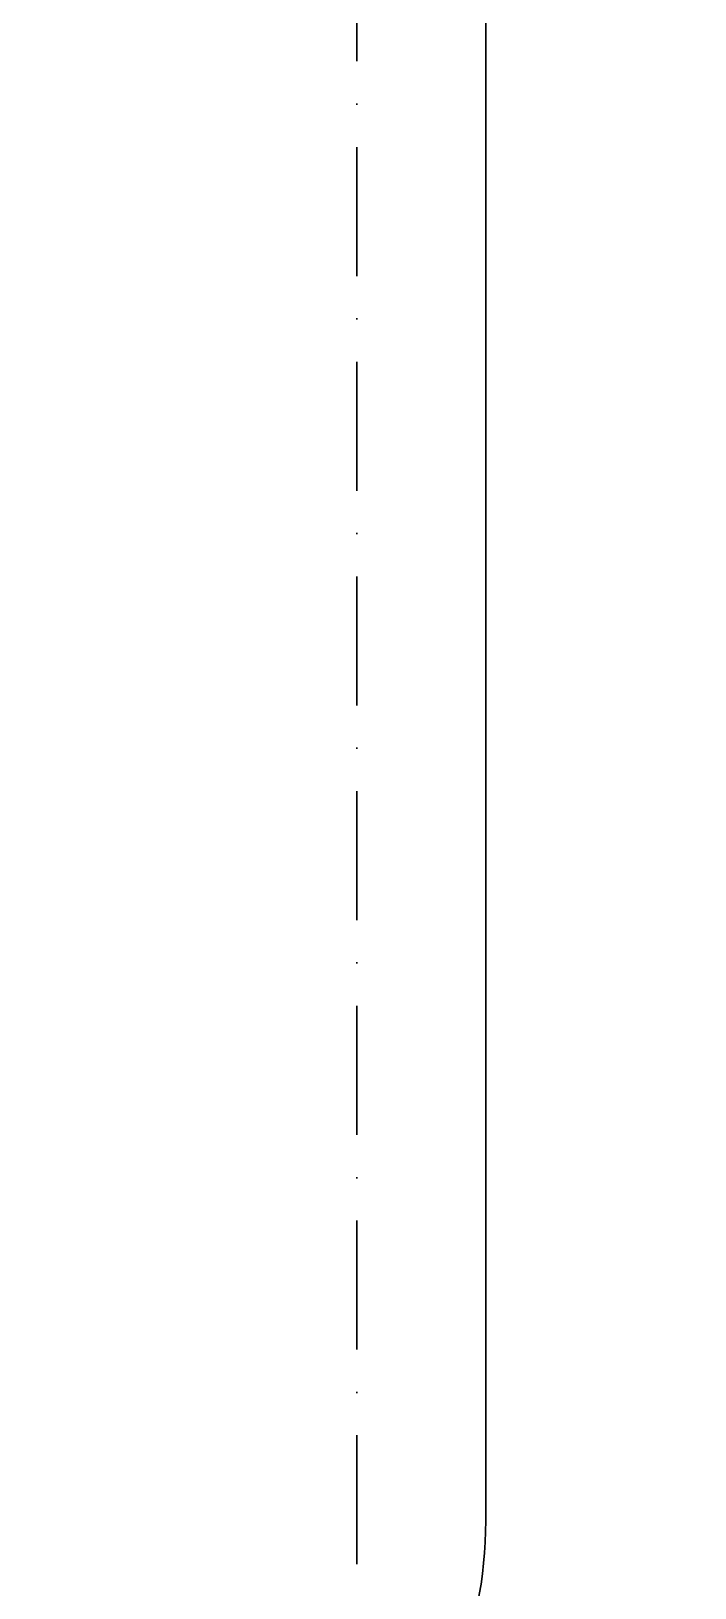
# Model space of a CAD drawing. Header units: millimetres. Extents: x 1353783 to 6492029790, y -7276956 to -512500.
# Drawn here: x 9996303 to 9997850, y -2843258 to -2839631 of the extents above; entities that cross this region are included whole.
import ezdxf

# ---------------------------------------------------------------- set-up
doc = ezdxf.new("R2010")
doc.units = ezdxf.units.MM
doc.linetypes.add('482 Границы районов', pattern=[5, 3, -1, 0, -1])
doc.layers.add('ГП-Граница учасика ИЖС', color=3, linetype='Continuous', lineweight=5)
doc.layers.add('ГР.УЧ', color=12, linetype='ограждение1', lineweight=40)
doc.layers.add('Заливка', color=7, linetype='Continuous')
doc.linetypes.add('ограждение1', pattern='A,6.35,-2.54,[133,ltypeshp.shx,S=2.54,R=0,X=-2.54,Y=0],-2.54,25.4', length=36.83)

msp = doc.modelspace()

# ---------------------------------------------------------------- hatches: boundary and pattern name
at = {"layer": 'Заливка', "lineweight": 13, "ltscale": 100}
h = msp.add_hatch(dxfattribs=at)
h.set_pattern_fill('ANSI31', color=5, scale=500)
h.set_pattern_definition([(45, (298297.6, 0), (-1122.53202, 1122.53202), [])])
edge = h.paths.add_edge_path()
edge.add_line((9993521.7, -2792997.2), (9997384.3, -2799850.2))
edge.add_arc((9991112, -2803385.5), 7200, 1.90921, 29.40719, ccw=False)
edge.add_line((9998308, -2803145.6), (9998562.4, -2810751.7))
edge.add_line((9998562.4, -2810751.7), (9998562.4, -2843655.4))
edge.add_arc((9991344.8, -2843654.6), 7217.6, 354.3683, 359.99312, ccw=False)
edge.add_line((9998527.5, -2844362.8), (9997354.7, -2855583.7))
edge.add_arc((9998546.4, -2855726.4), 1200.2, 173.1727, 265.2807)
edge.add_line((9998447.7, -2856922.5), (10009648, -2857846.4))
edge.add_arc((10009745.7, -2856650.3), 1200.1, 265.3316, 378.4962)
edge.add_line((10010883.8, -2856269.6), (10004063.5, -2835875.3))
edge.add_arc((10009188.6, -2833879.5), 5500, 181.1082, 201.2773, ccw=False)
edge.add_line((10003689.7, -2833985.8), (10002920.7, -2794236.1))
edge.add_arc((10001720.9, -2794259.3), 1200, 1.1082, 75.4144)
edge.add_line((10002023.1, -2793097.9), (10001343, -2792921))
edge.add_line((10001343, -2792921), (9994867.6, -2791246.2))
edge.add_arc((9994567.1, -2792408), 1200, 75.4992, 209.4072)

# ---------------------------------------------------------------- linework, layer by layer
at = {"layer": 'ГП-Граница учасика ИЖС', "color": 251, "lineweight": 30, "ltscale": 100}
msp.add_lwpolyline([(9992542.4, -2835201.7), (9992542.4, -2834601.7, -0.414214), (9992842.4, -2834301.7), (9996362.4, -2834301.7, -0.414214), (9997362.4, -2835301.7), (9997362.4, -2843101.7, -0.414214), (9996362.4, -2844101.7), (9992842.4, -2844101.7, -0.414214), (9992542.4, -2843801.7), (9992542.4, -2843201.6)], format="xyb", dxfattribs=at)
at = {"layer": 'ГП-Граница учасика ИЖС', "color": 94, "linetype": '482 Границы районов', "lineweight": 30, "ltscale": 100}
msp.add_lwpolyline([(9991162.4, -2843801.7), (9990562.4, -2843801.7), (9990562.4, -2838901.7), (9997062.4, -2838901.7), (9997062.4, -2843801.7), (9993972.4, -2843801.7)], dxfattribs=at)
at = {"layer": 'ГР.УЧ', "lineweight": 50, "ltscale": 50}
msp.add_lwpolyline([(9996494.1, -2858056.4, -0.000073), (9997765.4, -2845883.1, -0.003019), (9997962.4, -2843896.8), (9997934.6, -2810081.4), (9997659.8, -2802556.7, 0.09197), (9997084.6, -2800684.7, 0.018978), (9996794, -2800133.6, -0.010053), (9995789.7, -2798243.1), (9989974.7, -2788087)], format="xyb", dxfattribs=at)

doc.saveas('drawing.dxf')
